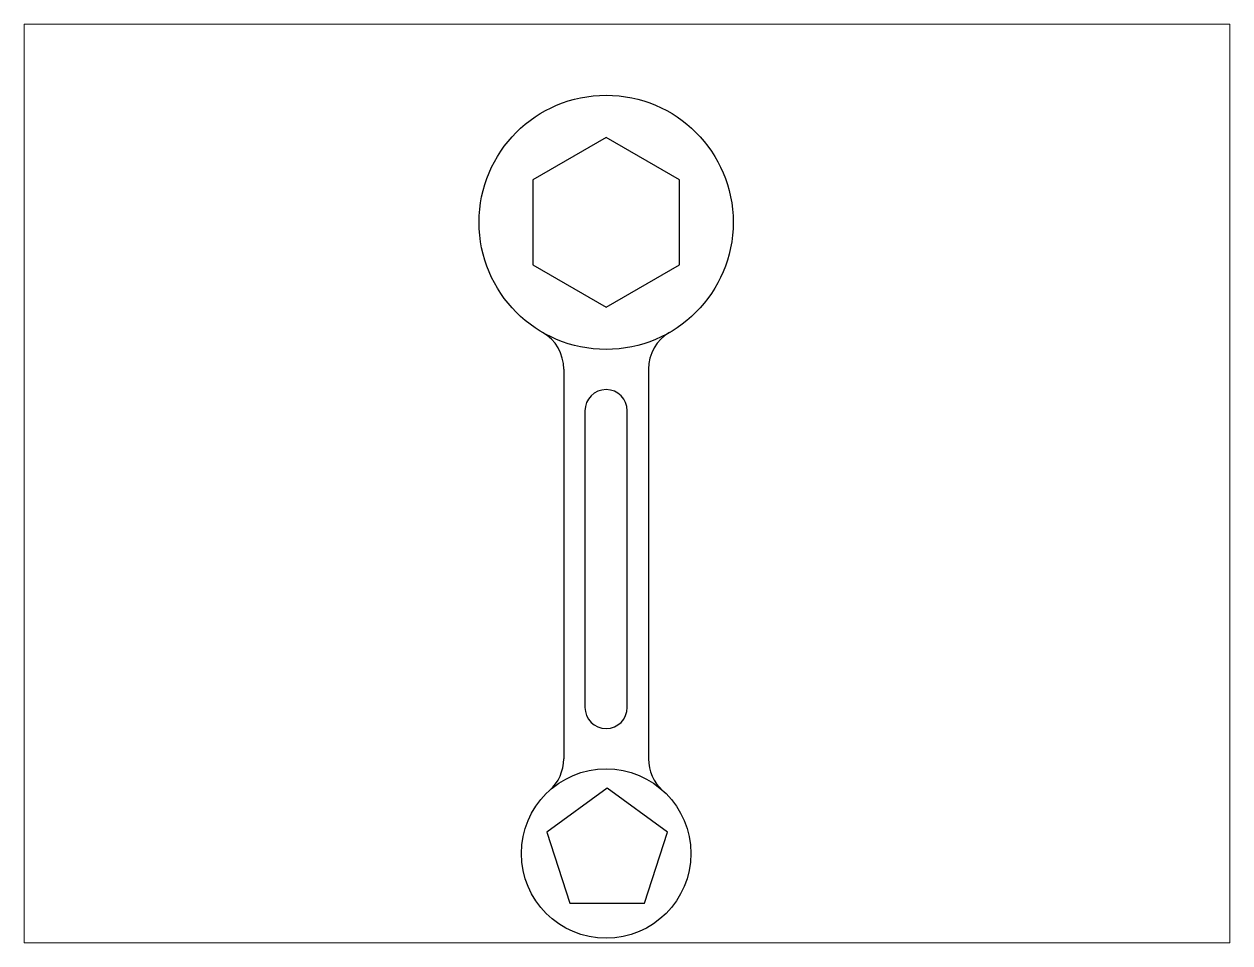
# Paper-space layout 'Layout1' of a CAD drawing. Header units: inches. Extents: x 1.05 to 9.45, y 0.8 to 7.2.
# The model-space entities are those that its viewports show. They can reach past a viewport. Long polylines and large blocks are cut down to what shows.
import ezdxf

# ---------------------------------------------------------------- set-up
doc = ezdxf.new("R2010")
doc.units = ezdxf.units.IN
doc.header["$MEASUREMENT"] = 0

msp = doc.modelspace()

# ---------------------------------------------------------------- linework, layer by layer
for p, q in [((31187.24, 23692.01), (31187.24, 23600.01)), ((31207.24, 23692.01), (31207.24, 23600.01)), ((31192.24, 23682.15), (31192.24, 23612.15)), ((31202.24, 23612.15), (31202.24, 23682.15))]:
    msp.add_line(p, q)
for points in [[(31214.56, 23736.65), (31197.24, 23746.65), (31179.92, 23736.65), (31179.92, 23716.65), (31197.24, 23706.65), (31214.56, 23716.65)], [(31197.49, 23593.1), (31183.23, 23582.73), (31188.68, 23565.96), (31206.31, 23565.96), (31211.76, 23582.73)]]:
    msp.add_lwpolyline(points, close=True)
for centre, radius in [((31197.24, 23726.65), 30), ((31197.24, 23577.65), 20)]:
    msp.add_circle(centre, radius)
for centre, radius, start, end in [((31177.24, 23692.01), 10, 0, 60), ((31217.24, 23692.01), 10, 120, 180), ((31197.24, 23682.15), 5, 0, 180), ((31197.24, 23612.15), 5, 180, 0), ((31177.24, 23600.01), 10, 311.8103, 0), ((31217.24, 23600.01), 10, 180, 228.1897)]:
    msp.add_arc(centre, radius, start, end)

psp = doc.layouts.get("Layout1")

# ---------------------------------------------------------------- viewports
at = {"layer": '0'}
psp.add_viewport(center=(5.25, 4), size=(8.4, 6.4), view_center_point=(31202.1728, 23664.9997), view_height=216.872601, dxfattribs=at)

doc.saveas('drawing.dxf')
